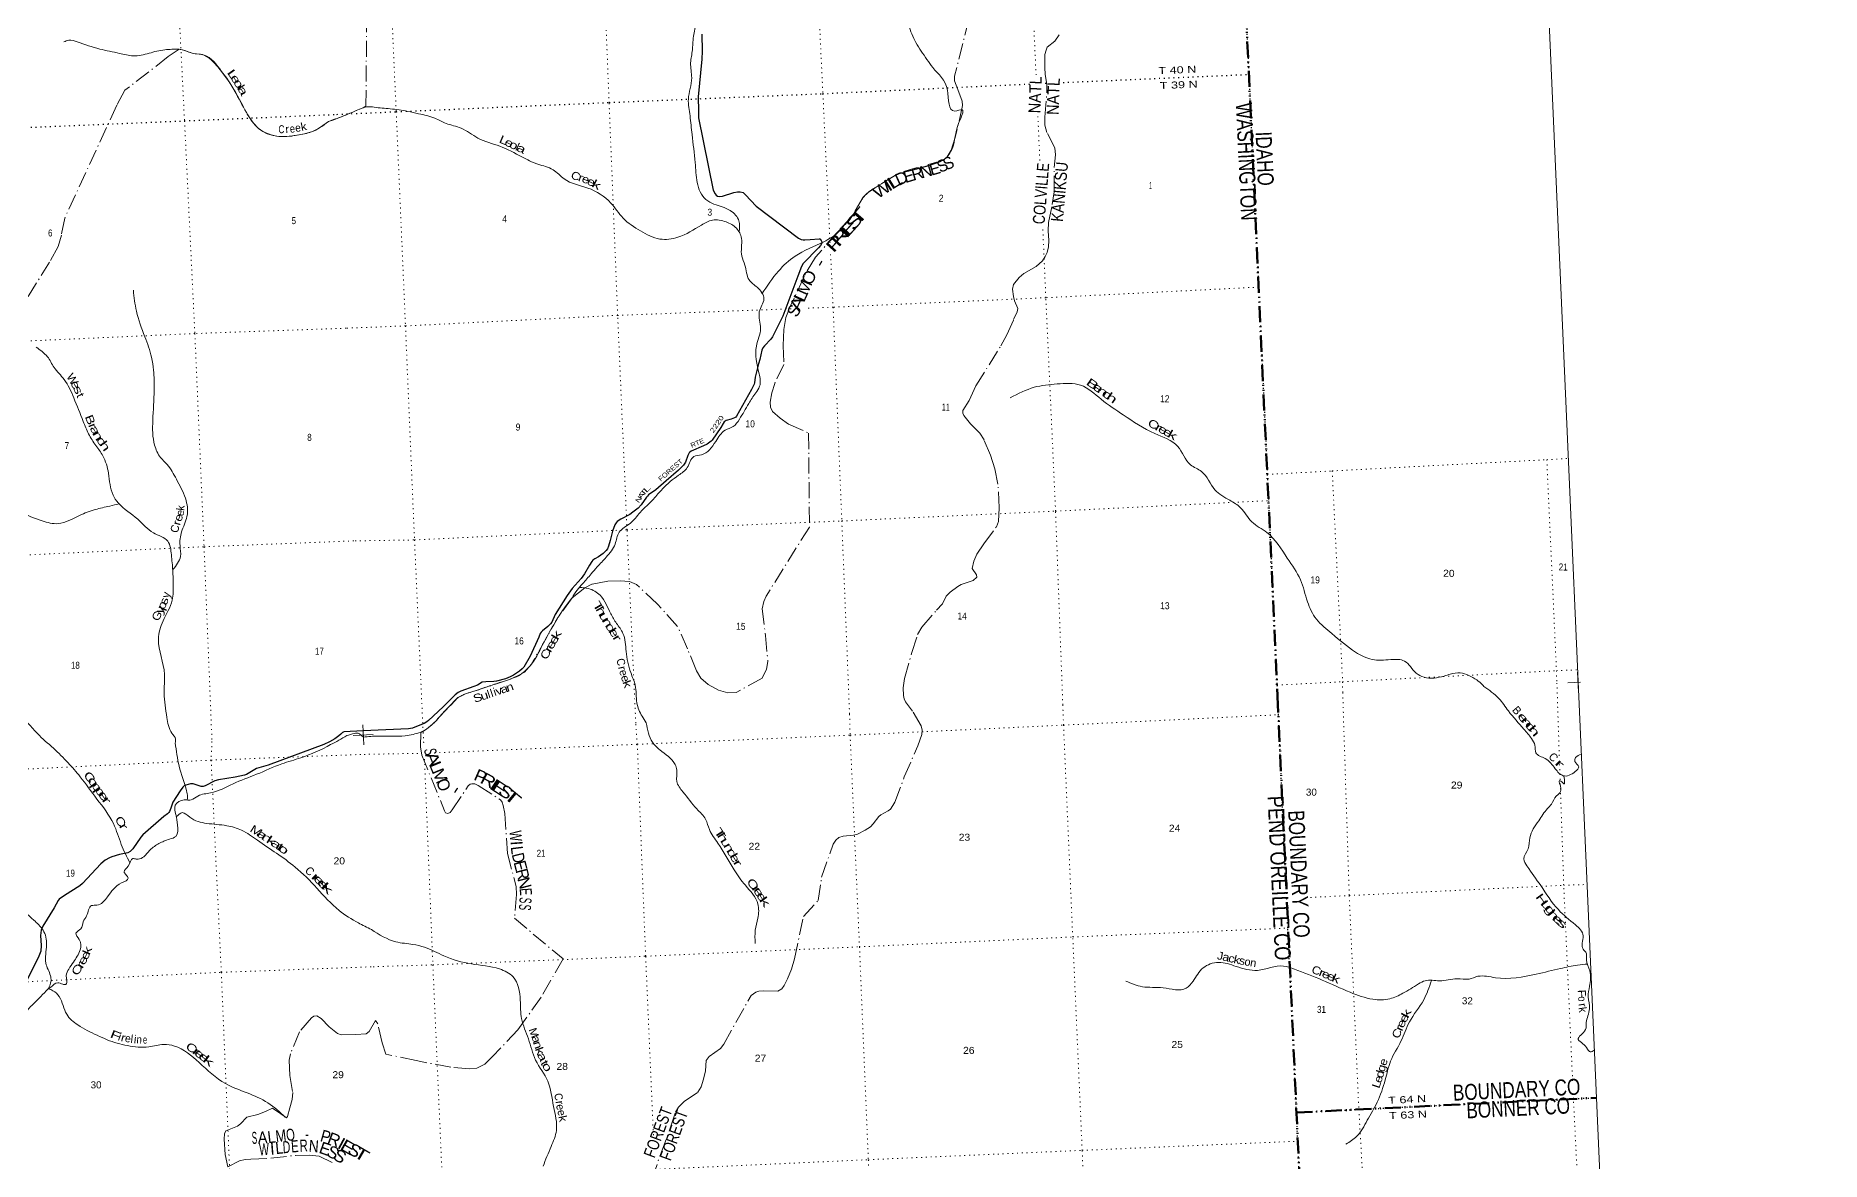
# Model space of a CAD drawing. Header units: feet. Extents: x 727543 to 978287, y 379550 to 572970.
# Drawn here: x 933420 to 978042, y 514957 to 543088 of the extents above; entities that cross this region are included whole.
import ezdxf
from ezdxf.enums import TextEntityAlignment as Align

# ---------------------------------------------------------------- set-up
doc = ezdxf.new("R2010")
doc.units = ezdxf.units.FT
doc.header["$LTSCALE"] = 80
for name, pattern in [('DASH_DOUBLE_DOT', [9.2, 5, -1.2, 0.3, -1.2, 0.3, -1.2]), ('DOT_DASHED', [7.7, 5, -1.2, 0.3, -1.2]), ('DOTTED', [1.5, 0.3, -1.2])]:
    doc.linetypes.add(name, pattern=pattern)
for name, color, linetype, lineweight in [('10', 7, 'DASH_DOUBLE_DOT', 70), ('29', 7, 'Continuous', 25), ('39', 7, 'Continuous', 13), ('4', 7, 'Continuous', 13), ('44', 7, 'DOT_DASHED', 13), ('6', 7, 'DOTTED', 25), ('7', 7, 'DOTTED', 13)]:
    doc.layers.add(name, color=color, linetype=linetype, lineweight=lineweight)
for name, color, linetype in [('12', 7, 'Continuous'), ('30', 7, 'Continuous'), ('41', 7, 'Continuous')]:
    doc.layers.add(name, color=color, linetype=linetype)

msp = doc.modelspace()

# ---------------------------------------------------------------- linework, layer by layer
at = {"layer": '10'}
for p, q in [((962342.17, 572350.71), (964451.09, 526603.76)), ((964927.53, 516176.97), (972422.39, 516545.78))]:
    msp.add_line(p, q, dxfattribs=at)
msp.add_lwpolyline([(964451.09, 526603.76), (964454.26, 526576.86), (965643.63, 500441.07), (966212.63, 480581.29)], dxfattribs=at)
at = {"layer": '29'}
for points in [[(950070.38, 543125.44), (950076.68, 542704.31), (950070.42, 542502.44), (949978.1, 541561.12), (949979.12, 541203.25), (949984.29, 541039.18), (950352.9, 539225.63), (950397.9, 539137.23), (950427.03, 539104.44), (950459.81, 539078.93), (950496.22, 539071.64), (950582.15, 539079.8), (950862.82, 539165.92), (950955.06, 539188.24), (951025.09, 539188.72), (951097.08, 539166.38), (951161.03, 539111.64), (951426.01, 538824.12), (951763.22, 538570.3)], [(951763.22, 538570.3), (952480.11, 538030.69), (952552.77, 537998.54), (952595.56, 537987.61), (952640.17, 537987.6), (952775.53, 537996.44), (952998.36, 538015.67), (953017.98, 538009.47), (953026.17, 538002.18), (953048.02, 537973.03), (953062.59, 537940.24), (953067.14, 537925.66), (953063.5, 537900.16), (953033.45, 537849.14), (952979.13, 537785.04), (952600.11, 537393.67), (952555.92, 537324.1), (952468.93, 537074.55), (952215.13, 536410.16)], [(952215.13, 536410.16), (952088.65, 536079.07), (951833.57, 535564.49), (951789.88, 535506.19), (951629.65, 535334.93), (951589.59, 535283.92), (951563.59, 535232.89), (951516.35, 534997.07), (951484.32, 534887.72)], [(951484.32, 534887.72), (951445.22, 534754.22), (951396.5, 534556.65), (951383.88, 534415)], [(951383.88, 534415), (951376.57, 534380.26), (951305.98, 534242.44), (950930.48, 533582.27), (950913.74, 533554.95), (950883.14, 533534.9), (950800.9, 533503.94), (950675.57, 533469.31), (950628.29, 533436.37), (950599.1, 533396.43), (950539.17, 533293.59), (950322.35, 532979.22), (950302.55, 532955.23), (950268.63, 532926.38), (950195.8, 532879.01), (950109.84, 532834.41), (949796.63, 532704.61), (949768.83, 532684.07), (949751.53, 532664.03), (949716.23, 532596.47), (949656.28, 532428.68), (949609.51, 532354.31), (949484.57, 532234.13), (949176.68, 531967.44), (948915.57, 531740.99), (948737.37, 531614.61), (948706.05, 531582.81), (948682.33, 531555.11), (948547.55, 531362.96), (948475.18, 531283.03), (948344.08, 531181), (948264.7, 531125.54), (948038.19, 531002.46), (947953.45, 530945.41), (947928.95, 530915.01), (947892.53, 530860.35), (947835.83, 530706.7), (947778.46, 530472.49), (947737.77, 530332), (947708.64, 530266.41), (947672.22, 530219.04), (947597.6, 530150.53), (947541.13, 530106.09), (947484.24, 530061.2), (947391.83, 530014.99), (947346.29, 529982.95), (947315.35, 529949.4), (947262.57, 529856.53), (947136.92, 529643.32), (947047.92, 529523.11), (946827.96, 529274.15), (946703.82, 529099.69), (946404.22, 528619.63), (946314.89, 528430.47), (946281.16, 528386.22), (946220.33, 528323.77), (946080.88, 528218.61), (946050.61, 528181.71), (946029.9, 528145.73), (945989.02, 528056.2), (945779.76, 527583.88), (945618.4, 527307.66), (945574.77, 527260.94), (945510.98, 527205.64), (945361.12, 527109.01), (945274.28, 527063.53), (945157.19, 527017.98), (944935.62, 526954.21), (944869.94, 526945.7), (944669.79, 526943.28), (944578.57, 526927.68), (944458.58, 526855.83), (944371.24, 526820.38), (944041.23, 526708.03), (943974.26, 526673.64), (943903.9, 526613.68), (943603.21, 526317.05), (943233.2, 525970.39), (943192.8, 525941.32), (943123.96, 525901.16), (942934.6, 525820.99), (942839.92, 525784.55), (942789.59, 525773.45), (942737.96, 525766.34), (941605.52, 525718.1)], [(941605.52, 525718.1), (941123.86, 525686.6), (941109.71, 525682.57), (941089.68, 525669.82), (941046.77, 525631.82), (940999.13, 525586.62)], [(941605.52, 525718.1), (941123.86, 525686.6), (941109.71, 525682.57), (941089.68, 525669.82), (941046.77, 525631.82), (940999.13, 525586.62)], [(940999.13, 525586.62), (940897.58, 525516.7), (940758.57, 525439.96), (940616.71, 525371.66), (939230.08, 524860.41), (938940.63, 524770.85), (938893.38, 524750.61), (938684.08, 524627.62), (938636.24, 524607.77), (938408.42, 524558.49), (937984.31, 524492.66), (937893.73, 524467.99), (937658.35, 524343.97), (937604.43, 524327.79), (937552.89, 524324.78), (937382.85, 524383.68), (937352.77, 524389.53), (937289.25, 524387.13), (937172.2, 524357.38), (937132.27, 524336.77), (937097.51, 524305.59), (937026.04, 524214.67), (936848.57, 523929.68), (936795.52, 523782.78), (936763.85, 523700.68), (936744, 523677.25), (936714.03, 523643.68), (936621.02, 523578.25), (936100.46, 523116.07), (936048.67, 523060.3), (935845.17, 522770.27), (935781.7, 522698.78), (935721.84, 522666.73), (935513.68, 522626.41), (935320.32, 522566.52), (935264, 522540.49), (935158.55, 522482.93), (935044.35, 522390.56), (934589.81, 521903.37), (934521.01, 521845), (934140.82, 521603.82), (934005.71, 521504.45), (933978.15, 521472.56), (933881.55, 521295.5), (933595.26, 520837.01), (933555.12, 520737.02), (933543.02, 520601.21), (933557.67, 520353.9), (933550.32, 520209.4), (933500.65, 520081.64), (933198, 519475.54)]]:
    msp.add_lwpolyline(points, dxfattribs=at)
at = {"layer": '39'}
for points in [[(951567.36, 536636.07), (951981.25, 537205.17), (952397.63, 537579.15), (953114.42, 537938.66), (953478.03, 538186.6), (953626.31, 538351.98), (953738.58, 538464.14), (953949.62, 538797.08), (953988.51, 538865.18), (954141.66, 539095.01), (954557.25, 539387.79), (954963.3, 539622.8), (955167.39, 539687.64), (955976.97, 539920.75), (956132.55, 540003.44), (956327.02, 540280.71), (956492.32, 540917.94), (956570.11, 541234.13), (956390.47, 541203.63), (956204.63, 541726.07), (955838.63, 542290.84), (955691.61, 542494.82), (955415.2, 542915.78), (955234.98, 543359.43), (955097.55, 543886.14), (954949.37, 544471.13), (954978.42, 544944.74), (954941.75, 545615.96), (954984.73, 546272.64), (954867.2, 547029.3), (954920.68, 547544.58), (955033.39, 548182.19), (955082.18, 548756.03), (955066.41, 549101.89), (955059.02, 549352.88), (955076.68, 549854.34), (955143.24, 550704.66), (955247.8, 551210.14), (955213.92, 551642.33), (954979.47, 552253.72), (954599.43, 552682.04), (954270.22, 552972.86), (954060.64, 553171.93), (953886.05, 553447.61), (953806.28, 553642.55)], [(947125.16, 551093.26), (947249.72, 550854.04), (947569.31, 550374.27), (947794.18, 549973.23), (947968.22, 549665.09), (948144.07, 549584.05), (948425.14, 549327.49), (948536.83, 548832.02), (948633.48, 548266.94), (948807.3, 547608.14), (948967, 547437.17), (949144.24, 547236.61), (949181.95, 546987.02), (949292.41, 546740.8), (949345.83, 546457.48), (949357.75, 546018.2), (949423.61, 545506.42), (949563.05, 545024.4), (949595.09, 544588.08), (949741.71, 543992.88), (949903.23, 543337.57), (949846.42, 542984.29), (949831.48, 542734.29), (949785.51, 542409.89), (949812.67, 542036.17), (949729.52, 541505.33), (949770.93, 541085.66), (949820.7, 540615.7), (949901.2, 539916.1), (949950.24, 539417.73), (950168.13, 538992.04), (950369.71, 538879.75), (950773.95, 538720.1), (950994.48, 538458.71), (950996.1, 538189.03)], [(937004.32, 542747.84), (936643.62, 542737.25), (936252.07, 542650.74), (935853.67, 542584.2), (935517.02, 542647.73), (935018.64, 542755.44), (934458.71, 542935.63), (934246.51, 542975.77), (934122.64, 542932.35)], [(940952.64, 541019.66), (940781.9, 540959.92), (940584.34, 540830.68), (940358.4, 540704.19), (940003.57, 540611.04), (939508.94, 540571.05), (938990.84, 540769.11), (938685.72, 541166.06), (938391.16, 541707.22), (938192.48, 542023.35), (938064.28, 542194.44), (937629.03, 542604.42), (937368.31, 542642.62), (937048.51, 542741.26), (937004.32, 542747.84)], [(940951.67, 541019.32), (941379.47, 541195.24), (941559.35, 541273.07), (941690.62, 541311.99), (941880.52, 541300.04), (942281.26, 541261.84), (942715.62, 541196.82), (942989.67, 541138.57), (943395.75, 541027.65), (943675.14, 540896.67), (944049.15, 540778.19), (944471.69, 540528.18), (945019.72, 540324.51), (945568.58, 540058.05), (945965.66, 539877.8), (946348.78, 539737.44), (946628.64, 539507.17), (947216.18, 539281.01), (947794.36, 538904.43), (948096.94, 538531.31), (948530.79, 538210.88), (949018.1, 538006.43), (949467.69, 538051.56), (950055.42, 538354.43), (950333.21, 538480.8), (950673.58, 538433.72), (950929.83, 538277.35), (951056.83, 538023.79), (951062.78, 537582.21), (951144.03, 537354.9), (951247.99, 536984.74), (951450.86, 536799.56), (951615.9, 536511.27), (951503.14, 536185.8), (951532.14, 535771.64), (951430.61, 535333.18), (951496.59, 534641.02), (951510.97, 534325.49), (951413.25, 534158.81), (951238.92, 533895.36), (951005.73, 533501.48), (950849.86, 533321.98), (950647.58, 533227.48), (950413.18, 532949.08), (950055.77, 532614.31), (949869.47, 532569.21), (949701.67, 532295.92), (949485.63, 532103.49), (949085.87, 531764.74), (948854.59, 531506.75), (948525.38, 531175.32), (948272.7, 530898.1), (947999.15, 530678.69), (947899.15, 530384.22), (947679.09, 530057.83), (947449.36, 529810.05), (947299.28, 529636.9), (947089.58, 529394.1), (946951.16, 529231.62), (946824.7, 529043.33)], [(936844.68, 529745.01), (937039.18, 530074.35), (937026.64, 530343.22), (937063.84, 530686.99), (937200.57, 531075.23), (937160.54, 531529.34), (936935.33, 532006.44), (936704.34, 532371.91), (936539.51, 532547.61), (936391.86, 532853.62), (936345.35, 533473.55), (936380.43, 534234.46), (936365.12, 534730.05), (936316.15, 535050.13), (936146.13, 535565.89), (935936.91, 536203.62), (935859.59, 536731.18)], [(933430.38, 535303.58), (933713.08, 535065.75), (933879.45, 534798.96), (934130.23, 534497.07), (934370.91, 534038.82), (934606.7, 533446.7), (934740.28, 533138.1), (934925.95, 532843.73), (935097.91, 532589.32), (935238.49, 532153.41), (935353.08, 531605.06), (935480.13, 531411.65), (935969.97, 531003.85), (936359.91, 530664.97), (936718.59, 530452.44), (936810.8, 530113.84), (936844.33, 529722.26), (936855.03, 529396.61), (936830.79, 528980.44), (936601.98, 528460.92), (936487.85, 528012.82), (936639.98, 527125.71), (936627.82, 526659.39), (936700.21, 526050.63), (936820.85, 525658.47), (936915.98, 525504.29), (936907.96, 525412.44)], [(957774.12, 534041.85), (958371.96, 534300.59), (958949.43, 534384.08), (959530.04, 534354.21), (960046.31, 534003.14), (960598.86, 533611.18), (961383.58, 533146.87), (961957.17, 532826.83), (962279.97, 532365.46), (962552.94, 532197.7), (962889.8, 531739.01), (963258.23, 531476.36), (963530.01, 531290.3), (963811.27, 530940.51), (964188.06, 530672.17), (964697.39, 530028.9), (965025.63, 529492.79), (965202.65, 528941.57), (965424.95, 528507.97), (965810.12, 528144.75), (966404.4, 527681.76), (966817.74, 527500.23), (967281.77, 527495.37), (967625.73, 527458.59), (967921.04, 527156.07), (968114.07, 527053.53), (968614.93, 527084.82), (968768.71, 527132.48), (969020.52, 527162.38), (969429.54, 526986.74), (969576.73, 526867.89), (969608.08, 526826.06)], [(927177.42, 533618.08), (927597.2, 533707.74), (927765.3, 533655.71), (927881.4, 533431.48), (928100.87, 533205.3), (928518.55, 533037.66), (929211.97, 532810.14), (929659.02, 532823.93), (930015.64, 532663.98), (930394.4, 532300.36), (930660.32, 532025.39), (931021.75, 531638.8), (931350.41, 531416.97), (931794.15, 531359.74), (932599.19, 531385.79), (933034.07, 531192.51), (933577.7, 530963.06), (933983.42, 530894.19), (934512.17, 531097.57), (934909.36, 531247.09), (935268.55, 531332.32), (935506.29, 531389.66)], [(929742.81, 530886.99), (930020.04, 530685.39), (930258.59, 530540.98), (930558.57, 530534.73), (931165.89, 530334.15), (931560.74, 529973.19), (932036.26, 529206.33), (932119.95, 528826.88), (932172.2, 528474.53), (932370.06, 527972.04), (932493.33, 527460.49), (932532.55, 526923.31), (932623.22, 526572.5), (932966.21, 526191.24), (933463.45, 525646.01), (933863.74, 525282.19)], [(947010.09, 529299.06), (947232.91, 529271.01), (947524.16, 529102.08), (947790.19, 528642.13), (947934.83, 528401.55), (948096.1, 528151.6), (948175.55, 527697.2), (948290.74, 527169.47), (948402.32, 526854.39), (948444.65, 526414.48), (948573.31, 526079.93), (948678.81, 525915.57)], [(946824.7, 529043.33), (946455.21, 528521.62), (946399.3, 528426.76), (946124.61, 527942.76), (945808.58, 527382.14), (945526.44, 527118.51), (945138.68, 526960.7), (944637.48, 526794.46), (944546.32, 526762.84), (944318.44, 526690.18), (944140.97, 526630.89), (944046.77, 526584.07), (943980.54, 526550.32), (943900.32, 526471.28), (943713.14, 526282.78), (943533.79, 526089.83), (943407.44, 525951.09), (943276.17, 525830.7), (943197.16, 525767.46), (943041.82, 525673.81)], [(969608.08, 526826.06), (969981.89, 526526.72), (970224.89, 526211.5), (970609.76, 525758.83), (970800.54, 525524.32), (970885.13, 525353.91), (970911.71, 525166.72), (971143, 525023.16), (971393.49, 524767.02), (971591.68, 524593.61), (971893.03, 524696.27), (971978.7, 524819.62), (971883.69, 524951.08), (971901.79, 525045.07), (972044.94, 525128.8)], [(941193.1, 525596.01), (941386.03, 525652.29), (941481.07, 525656.09), (941541.1, 525609.4)], [(941607.42, 525560.98), (941977.38, 525583.62), (942655.65, 525593.81), (943041.82, 525673.81)], [(948678.65, 525915.82), (948830.18, 525431.41), (949017.13, 525237.24), (949400.15, 524871.59), (949442.67, 524735.76), (949439.3, 524447.97), (949594.67, 524189.59), (949937.84, 523763.41), (950160.02, 523506), (950254.64, 523246.91), (950468.22, 522910.12), (950875.05, 522237.64), (951153.46, 521855.14), (951468.01, 521389.19), (951465.68, 521032.58), (951402.1, 520731.96), (951402.72, 520399.78)], [(933863.63, 525282.29), (934228.76, 524918.22), (934529.97, 524569.2), (934949.86, 524010.83), (935364.15, 523395.51), (935559.45, 522873.67), (935774.38, 522417.77)], [(941193.1, 525596.01), (940790.13, 525369.93), (940045.79, 525043.8), (939571.3, 524889.79), (938940.23, 524628.69), (938350.67, 524391.72), (937791.1, 524164.2), (937472.29, 524085.14), (937308.29, 523988.7), (937133.95, 523989.01), (936908.67, 523857.43), (936921.12, 523621.06), (936962.96, 523361.69), (936924.76, 523078.5), (936761.64, 523008.43), (936498.96, 522897.46), (936282.92, 522739.97), (936090.75, 522547.09), (935934.37, 522507.7), (935846.49, 522524.02), (935731.28, 522332.57), (935628.01, 522192.27), (935671.5, 522125.36), (935730.31, 522032.81), (935567.29, 521914.14), (935215.55, 521570.36), (934945.28, 521355.77), (934815.89, 521347.96), (934691.4, 521091.28), (934606.6, 520945.74), (934549.52, 520769.03), (934424.59, 520660.16), (934508.59, 520501.91), (934530.29, 520239.63), (934361.22, 519936.41), (934247.32, 519761.21), (934183.47, 519600.4), (934199.88, 519503.93)], [(936907.96, 525412.44), (937003.47, 524833.7), (937190.82, 524216.33), (937215.45, 524071.63), (937204.67, 523991.2)], [(941541.1, 525609.4), (941577.02, 525584.1), (941607.42, 525560.98)], [(929498.84, 525098.13), (929601.54, 524630.32), (929753.72, 524305.01), (929909.14, 523998.08), (930329.03, 523439.71), (930764.16, 522995.42), (931376.13, 522494.24), (931765.69, 522209.93), (932351.51, 521750.11), (932910.62, 521390.34), (933370.45, 520983.62), (933602.37, 520734.78), (933693.62, 520366.25), (933671.18, 519909.6), (933788.43, 519594.89), (933802.14, 519467.92), (933734.88, 519269.5)], [(971611.59, 524578.3), (971606.85, 524389.7), (971574.89, 524424.73), (971499.94, 524469.98), (971536.9, 524277.18), (971482.28, 524139.01), (971417.9, 524083.46), (971299.07, 523885.69), (971198.8, 523771.8), (970979.43, 523466.22), (970757.11, 523045.03), (970714.86, 522765.63), (970608.59, 522513.73), (970685.18, 522340.94), (971029.21, 521849.98), (971471.48, 521245.94), (971895.66, 520865.93), (972092.37, 520589.15), (972089.05, 520254.77), (972157, 520184.9), (972173.65, 519993.21), (972256.95, 519715.39), (972249.81, 519330.2), (972218.89, 519069.53), (972250.7, 518765.09), (972168.61, 518425.15), (972150.16, 518248.1), (971968.8, 517998.91), (972084.79, 517896.75), (972200.28, 517760.14), (972268.14, 517692.29), (972368.71, 517731.83)], [(936932.24, 523562.86), (937081.09, 523670.73), (937272.65, 523555.77), (937692.93, 523402.43), (938196.19, 523343.93), (938564.02, 523230.77), (938960.16, 522981.18), (939901.9, 522310.46), (940448.18, 521782.05), (940999.65, 521227.54), (941483.71, 520915.05), (941807.23, 520749.28)], [(941807.23, 520749.28), (942421.39, 520442.26), (942847.69, 520378.35), (943138.6, 520306.33), (943622.29, 520091.04), (944309.94, 519890.99), (945010.51, 519764.44), (945349.47, 519568.99), (945529.65, 518981.54), (945560.22, 518523.1), (945732.56, 518020.38), (945912.41, 517485.59), (946217.45, 516960.46), (946359.08, 516328.75), (946432.62, 515724.36), (946300.39, 515327.48), (946097.59, 514832.23)], [(960658.99, 519462.16), (961076.58, 519320.88), (961592.42, 519293.4), (962172.34, 519282.97), (962342.79, 519458.74), (962593.43, 519790.04), (962978.27, 519928.86), (963418.41, 519827.08), (963955.6, 519729.65), (964601.15, 519837.63), (964876.06, 519760.84), (965566.95, 519488.01), (966267.46, 519181.18), (966836.39, 519008.2), (967257.33, 519019), (967585.55, 519155.27), (967974.24, 519389.46), (968140.84, 519469.86), (968499.55, 519467.73), (968941.1, 519515.91), (969239.06, 519513.08), (969460.97, 519579.75), (969900.16, 519544.78), (970919.29, 519635.09), (971522.86, 519775.62), (971950.66, 519859.64), (972206.82, 519886.9)], [(934199.88, 519503.93), (934168.9, 519379.02), (934095.8, 519381.82), (933970.52, 519418.75), (933798.88, 519311.84), (933729.95, 519266.24)], [(968298.24, 519472.81), (968105.5, 518990.22), (967749.16, 518439.46), (967537.45, 517962.04), (967280.14, 517462.31), (967143.16, 516990.27), (966943.05, 516434.37), (966695.8, 515981.69), (966430.21, 515576.79), (966163.24, 515384.53)], [(933729.95, 519266.24), (933347.8, 518876.54), (933181.77, 518642.31), (933171.14, 518469.7), (932950.22, 518239.09), (932565.31, 517912.04), (932326.77, 517575.34), (932074.4, 517276.5), (931892.07, 517090.14), (931576.58, 516889.73), (931512.44, 516597.28), (931355.46, 516387.75), (930914.48, 516137.18), (930551.69, 516044), (930341.62, 516073.09)], [(939656.58, 516058.25), (939223.16, 516417.56), (938701.32, 516667.61), (938159.96, 516900.58), (937502.33, 517426.05), (936886.19, 517837.94), (936618.95, 517876.61), (936246.55, 517817.44), (935712.08, 517848.21), (935456.17, 517905.62), (934954.67, 518107.98), (934468.89, 518367.75), (934195.8, 518630.94), (934006.08, 519072.03), (933851.54, 519221.05), (933738.6, 519269.55)], [(929919.45, 515630.65), (930278.24, 515533.61), (930576.21, 515303.93), (930945.76, 515105.79), (931283.02, 514766.49), (931487.86, 514488.09), (931749, 513898.32), (932089.85, 513431.59), (932433.24, 513137.11), (932846.78, 512768.82), (933414.88, 512204.93), (933772.98, 512036.66), (934392.79, 511817.31), (934740.89, 511599.99), (935172.66, 511185.94), (935315.26, 510848.05), (935542.62, 510104.89), (935636.91, 509805.35), (935845.19, 509357), (936020.11, 509113.71), (936152.06, 508787.5), (936198.71, 508419), (936413.92, 507997.28), (936529.79, 507484.05), (936632.82, 507124.14), (936808.9, 506532.6), (936936.78, 506252.78), (937173.19, 505994.02), (937450.1, 505506.21), (937910.27, 504815.99), (938203.94, 504085.92), (938291.85, 503563.33)]]:
    msp.add_spline(points, degree=3, dxfattribs=at)
at = {"layer": '4'}
for p, q in [((971949.06, 527178.5), (971971.4, 526679)), ((971949.06, 527178.5), (971971.4, 526679)), ((971949.06, 527178.5), (971971.4, 526679)), ((972026.33, 526931.71), (971710.48, 526917.58)), ((972026.33, 526931.71), (971710.48, 526917.58)), ((972026.33, 526931.71), (971710.48, 526917.58)), ((941594.35, 525862.43), (941616.01, 525362.9)), ((941594.35, 525862.43), (941616.01, 525362.9)), ((941594.35, 525862.43), (941616.01, 525362.9)), ((941854.95, 525623.5), (941355.42, 525601.84)), ((941854.95, 525623.5), (941355.42, 525601.84)), ((941854.95, 525623.5), (941355.42, 525601.84))]:
    msp.add_line(p, q, dxfattribs=at)
msp.add_lwpolyline([(969937.84, 572954.67), (978041.59, 388968.11), (947496.78, 387643.8), (916945.33, 386361.5), (886396.97, 385118.33), (855846.95, 383920.08), (825295.31, 382766.75), (794742.09, 381652.54), (764187.38, 380580.36), (733631.22, 379550.22), (727552.54, 563611.91)], dxfattribs=at)
msp.add_lwpolyline([(969937.84, 572954.67), (978041.59, 388968.11), (947496.78, 387643.8), (916945.33, 386361.5), (886396.97, 385118.33), (855846.95, 383920.08), (825295.31, 382766.75), (794742.09, 381652.54), (764187.38, 380580.36), (733631.22, 379550.22), (727552.54, 563611.91)], dxfattribs=at)
at = {"layer": '44'}
for points in [[(958529.92, 550661.15), (956384.41, 542077.95), (956378.11, 541959.83), (956466.19, 541743.92), (956572.89, 541453.41), (956582.63, 541341.61), (956400.04, 540545.87), (956296.35, 540225.98), (956199.86, 540058.14), (956098.6, 539978.64), (955934.52, 539906.48), (954995.26, 539638.61), (954904.38, 539604.54), (954474.54, 539337.77), (954221.52, 539165.51), (954100.17, 539053.86), (953824.88, 538578.78), (953473.4, 538186.94), (952906.89, 537552.93), (952619.72, 537073.25), (952377.88, 536525.04), (952273.36, 536317.98), (952163.27, 536044.72), (952112.69, 535742.91), (952101.89, 535333.35), (952114.06, 534873.69), (951889.14, 534398.94), (951816.06, 534166.11), (951774.72, 533931.36), (951785.16, 533801.28), (951831.52, 533693.8), (952019.99, 533529.2), (952228.2, 533379.25), (952733.59, 533158.59), (952754.43, 530807.98), (951671.8, 529082.1), (951612.13, 528947.19), (951570.75, 528768.55), (951658.68, 528098.46), (951715.64, 527445.1), (951686.29, 527252.9), (951572.69, 527030.69), (950923.4, 526675.41), (950716.07, 526665.46), (950485.51, 526735.73), (950227.87, 526875.7), (950037.35, 527029.71), (949931.25, 527215.8), (949708.87, 527763.26), (949460.58, 528322.92), (948958.39, 528882.84), (948435.18, 529371.14), (948259.62, 529448.06), (948022.02, 529464.9), (947715.81, 529454.25), (947316.52, 529379.51), (947141.09, 529293.48), (946825.72, 529039.7), (946500.76, 528594.6), (945809.37, 527382.76), (945638.26, 527177.72), (945463.3, 527085.95), (945261.2, 527000.67), (944478.87, 526738.1), (944133.12, 526628.38), (943971.55, 526544.87), (943713.01, 526284.53), (943386.25, 525926.14), (943184.54, 525756.5), (943041.82, 525673.81)], [(940952.64, 541019.66), (941605.56, 541286.42), (941670.65, 541328.2), (941743.37, 548511.49)], [(958700.07, 542798.31), (958884.97, 542948.03), (958994.99, 543112.83)], [(937001.91, 542748.14), (936733.35, 542566.99), (935650.83, 541723.25), (935448.03, 541350.42), (934146.78, 538530.83), (934061.28, 538105.37), (933981.63, 537817.25), (933765.29, 537431.66), (932743.15, 535790.81)], [(937001.91, 542748.14), (937111, 542727.5), (937333.37, 542652.93), (937403.85, 542635.47), (937535.98, 542627.56), (937589.45, 542618.8), (937647.14, 542595.35), (937744.23, 542534.94), (937812.65, 542479.51), (937873.11, 542421.37), (937969.76, 542312.48), (938114.9, 542130.18), (938250.49, 541934.19), (938409.12, 541676.84), (938708.05, 541127.3), (938863.07, 540899.85), (938983.19, 540775.83), (939094.14, 540692.96), (939205.12, 540636.14), (939352.12, 540590.69), (939498.78, 540571.55), (939695.64, 540572.13), (939901.48, 540593.32), (940135.8, 540636.43), (940335.17, 540693.94), (940488.63, 540773.22), (940678.57, 540899.4), (940739.86, 540940.73), (940843.66, 540981.53), (940952.64, 541019.66)], [(955329.35, 526203.99), (955159.03, 526440.44), (955124.45, 526516.38), (955105.68, 526595.57), (955101.5, 526789.45), (955131.76, 527022.9), (955311.97, 527675.83), (955458.79, 528125.59), (955560.96, 528309.87), (955929.82, 528729.03), (956082.6, 528891.36), (956174.79, 529078.87), (956275.41, 529184.05), (956462.22, 529325.97), (956546.55, 529370.67), (956846.73, 529472.87), (956935.97, 529559.51), (956928.86, 529612.99), (956821.99, 529770.75), (956864.48, 529954.88), (956940.64, 530130.21), (957117.58, 530386.11), (957426.03, 530814.79), (957476.53, 530950.23), (957500.06, 531289.62), (957465.12, 531876.5), (957392.35, 532264.3), (957280.17, 532606.67), (957120.01, 532985.64), (957017.4, 533154.69), (956778.55, 533384.14), (956613.92, 533595.64), (956588.09, 533658.21), (956589.66, 533724.34), (956748.84, 533972.57), (956916.21, 534341.65), (957541.2, 535341.24), (957688.34, 535613.84), (957858.17, 535992.46), (957947.74, 536188.86), (957960.59, 536272.57), (957880.41, 536465.15), (957855.88, 536574.18), (957833.59, 536756.63), (957855.27, 536867.3), (957999.6, 537049.2), (958113.08, 537144.25), (958420.57, 537321.46), (958582.52, 537463.34), (958649.99, 537569.11), (958693.05, 537668.54), (958728.4, 537809.15), (958739.76, 537966.8), (958720.53, 538210.53), (958731.43, 538418.15), (958823.82, 538868.47), (958870.77, 539186.3), (958868.59, 539798.03), (958904.41, 540110.72), (958891.68, 540289.54), (958691.52, 540672.8), (958637.21, 540851.69), (958636.11, 541053.52), (958691.66, 541660.03), (958690.4, 541878.41), (958650.03, 542117.8), (958636.33, 542292.99), (958639.59, 542619.57), (958667.31, 542729.84), (958700.07, 542798.31)], [(948818.42, 514498.08), (949031.38, 515130.38), (949275.97, 515782.84), (949407.53, 516184.77), (949481.71, 516312.34), (949624.96, 516452.19), (949967.1, 516688.54), (950046.03, 516822.09), (950107.51, 517012.34), (950155.12, 517220.53), (950176, 517475.65), (950251.44, 517573.28), (950534.87, 517779.32), (950614.56, 517886.77), (951296.25, 519100.72), (951419.27, 519186.56), (951492.22, 519206.54), (951611.24, 519216.59), (951966.31, 519207.42), (952062.46, 519263.89), (952126.58, 519353.49), (952208.56, 519518.6), (952307.61, 519759.45), (952384.44, 520016.34), (952603.63, 521077.08), (952972.46, 521471.72), (953060.89, 522061.67), (953346.04, 522879.68), (953411.63, 522982.18), (953487.52, 523046.58), (953596.29, 523084.18), (953857, 523110.61), (953956.73, 523136.04), (954147.86, 523233.35), (954277.24, 523319.95), (954351.48, 523394.13), (954490.14, 523573.7), (954538.16, 523611.95), (954721.78, 523712.84), (954778.8, 523761.26), (954841.95, 523850.62), (954885.68, 523930.62), (955125.65, 524565.5), (955466.02, 525340.37), (955562.19, 525621.21), (955573.89, 525728.79), (955550.38, 525836.48), (955333.92, 526196.93)], [(943041.82, 525673.81), (943039.57, 525313.22), (943067.61, 525111.23), (943635.69, 523717.33), (943663.41, 523669.2), (943720.45, 523647.82), (943775.56, 523677.61), (943830.28, 523738.24), (944227.7, 524340.07), (944277.44, 524381.8), (944320.73, 524389.64), (944389.59, 524387.41), (944480.93, 524352.97), (945032.12, 523987.7), (945076.52, 523935.72), (945104.56, 523851.56), (945141.6, 523649.25), (945211.87, 522649.02), (945425.35, 521828.97), (945438.21, 521621.18), (945382.42, 521032.16), (946598.63, 520015.67), (946049.41, 519062.21), (945469.87, 518238.56), (944836.91, 517574.12), (944641.93, 517384.85), (944441.57, 517284.44), (944269.03, 517267.03), (943796.71, 517306.16), (942923.76, 517472.92), (942173.65, 517637.94), (942082.07, 517917.91), (941970.41, 518389.89), (941914.4, 518478.72)], [(941914.4, 518478.72), (941750.19, 518202.24), (941677.93, 518146.27), (941418.79, 518126.24), (941050.36, 518117.27), (940958.85, 518154.45), (940753.75, 518317.04), (940551.5, 518525.19), (940443.95, 518590.7), (940368.75, 518581.09), (940309.03, 518540.16), (940013.24, 518194.21), (939787.17, 517645.91), (939752.89, 517485.38), (939773.18, 517099.65), (939841.41, 516675.86), (939831.52, 516499.11), (939772.85, 516294.09), (939711.35, 516079.79), (939690.74, 516042.59), (939549.31, 516146.81), (939335.78, 516287.99), (939164.17, 516199.5), (938967.58, 516130), (938696.56, 516057.06), (938538.14, 515894.67), (938466.26, 515830.93), (938168.52, 515722.52), (938137.97, 515645.85), (938127.22, 515507.14), (938155.37, 515125.81), (938222.72, 514818.78), (938508.71, 514966.93), (938654.73, 515000.79), (938797, 515012.47), (939291.9, 515033.33), (939909.65, 515104.17), (940264.71, 515113.42), (940505.14, 515081.34), (940830.06, 514927.19)]]:
    msp.add_lwpolyline(points, dxfattribs=at)
at = {"layer": '6'}
for p, q in [((958647.15, 541899.36), (958763.61, 541904.43)), ((959093.81, 541918.82), (963735.75, 542121.07))]:
    msp.add_line(p, q, dxfattribs=at)
for points in [[(962342.17, 572350.71), (962506.62, 568771.09), (962752.14, 563446.38), (962998.87, 558099.77), (963243.9, 552790.31), (963489.94, 547453.13), (963735.75, 542121.07), (963980.81, 536805.11), (964196.74, 532121.12), (964226.86, 531467.7), (964439.38, 526857.84), (964451.09, 526603.76)], [(940948.25, 541122.56), (942428.35, 541189.6), (947750.6, 541419.79), (953083.42, 541640.34), (958267.79, 541882.33)], [(910607.1, 539986.17), (914410.19, 539992.74), (919758.03, 540222.36), (925079.83, 540444.86), (930419.43, 540678.2), (937134.3, 540960.35), (940948.25, 541122.56)], [(966212.63, 480581.29), (966129.97, 483444.88), (966100.95, 484339.06), (965975.98, 488822.84), (965952.86, 489688.11), (965825.05, 494134.99), (965801.93, 495011.22), (965666.17, 499542.1), (965642.49, 500470.98), (965445.33, 504815.75), (965406.39, 505634.71), (965201.9, 510137.49), (965162.96, 510975.31), (964959.69, 515455.58), (964927.53, 516176.97), (964710.18, 520783.43), (964680.97, 521518.98), (964476.5, 526114.31), (964451.09, 526603.76)], [(964927.53, 516176.97), (966484.77, 516253.83), (971848.97, 516520.04), (972422.39, 516545.78)]]:
    msp.add_lwpolyline(points, dxfattribs=at)
at = {"layer": '7'}
for p, q in [((958512.84, 539972.97), (958464.88, 541070.8)), ((971495.01, 525091.43), (971433.71, 526905.36)), ((943102.28, 525676.39), (943120.05, 525330.3)), ((941625.89, 525127.43), (943063.2, 525154.02)), ((964680.81, 521522.53), (964738.8, 521525.36))]:
    msp.add_line(p, q, dxfattribs=at)
for points in [[(951665.93, 572157.48), (951850.02, 568301.6), (952094.77, 562976.15), (952353.58, 557653.38), (952604.57, 552324.16), (952836.56, 546967.72), (953091.6, 541638.69), (953269.76, 537915.84)], [(941065.28, 571701.93), (941192.19, 567822.36), (941452.37, 562513.84), (941687.67, 557173.76), (941926.81, 551837.92), (942190.12, 546505.22), (942428.35, 541189.6), (942660.24, 535835.18), (942885.8, 530486.54), (943102.28, 525676.39)], [(958419.22, 542106.64), (958186.74, 547207.31), (957927.75, 552534.13), (957684.19, 557877.88), (957420.51, 563218.67), (957169.61, 568545.86), (957032.37, 571653.71)], [(948416.07, 525904.13), (948196.93, 530738.52), (947962.74, 536098.91), (947749.13, 541407.56), (947538.83, 546732.58), (947273.87, 552057.1), (947032.89, 557388.8), (946773.44, 562725.73), (946527.22, 568038.95), (946400.85, 571163.6)], [(935776.12, 570677.95), (935897.11, 567594.96), (936139.78, 562265.82), (936390.61, 556934.98), (936643.54, 551602.2), (936873.99, 546274.6), (937138.35, 540960.51), (937396.71, 535644.15), (937627.16, 530316.55), (937825, 525451.5)], [(959087.02, 526365.31), (958905.93, 531205.94), (958662.83, 536539.58), (958586.13, 538295.34)], [(953283.72, 537624.18), (953346.92, 536303.6), (953564.11, 530960.66), (953758.4, 526134.37)], [(963980.81, 536805.11), (958662.83, 536539.58), (953346.92, 536303.6), (952639.68, 536276.71)], [(952299.56, 536263.78), (947962.74, 536098.91), (942660.24, 535835.18), (941176.28, 535777.98)], [(941176.28, 535777.98), (937396.71, 535644.15), (930650.12, 535344.53), (925316.19, 535121.55), (919992.37, 534898.97), (914637.31, 534646.78), (910827.63, 534645.02)], [(964196.74, 532121.12), (965819.22, 532211.1), (971181.7, 532491.8), (971718.68, 532522.5)], [(971181.7, 532491.8), (971424.05, 527218.93), (971433.71, 526905.36)], [(965819.22, 532211.1), (966079.67, 526941.1), (966081.6, 526670.41)], [(941403.05, 530463.23), (942885.8, 530486.54), (948196.93, 530738.52), (953564.11, 530960.66), (958905.93, 531205.94), (964226.86, 531467.7)], [(911051.41, 529225.16), (914873.27, 529333.58), (920196.69, 529566.27), (925543.31, 529775.59), (930877, 530004.64), (937627.16, 530316.55), (941403.05, 530463.23)], [(964439.38, 526857.84), (966079.67, 526941.1), (971424.05, 527218.93), (971951.37, 527239.57)], [(966081.6, 526670.41), (966244.76, 521598.75), (966484.77, 516255.05), (966782.56, 511036.98), (967064.93, 505704.04), (967226.63, 500487.22), (967574.21, 495100.48), (967641.34, 489778.13), (968030.78, 484452.02), (968262.07, 480670.93)], [(943386.98, 525166.03), (948453.69, 525378.05), (953772, 525606.65), (959105.49, 525858.22), (964476.5, 526116.75)], [(953758.4, 526134.37), (953772, 525606.65), (954005.69, 520320.14), (954226.86, 514996.6), (954470.54, 509668)], [(959797.79, 509923.33), (959571.28, 515230.42), (959335.5, 520563.43), (959105.49, 525858.22), (959087.02, 526365.31)], [(948855.65, 515612.92), (948661.46, 520082.27), (948453.69, 525378.05), (948416.07, 525904.13)], [(937825, 525451.5), (937803.66, 524982.88), (938057.68, 519680.47), (938282.97, 514340.33), (938506.14, 509002.11)], [(911268.08, 523860.62), (915081.29, 523997.27), (920405.4, 524202.93), (925721.92, 524442.67), (931069.95, 524657.5), (937803.66, 524982.88), (941625.89, 525127.43)], [(943135.12, 525006.16), (943344.63, 519865.89), (943578.2, 514536.83), (943805.34, 509215.59)], [(971827.46, 516964.02), (971604.36, 521855.54), (971502.02, 524884.03)], [(965157.5, 521545.76), (966244.76, 521598.75), (971604.36, 521855.54), (972187.72, 521873.56)], [(941852.36, 519819.41), (943344.63, 519865.89), (948661.46, 520082.27), (954001.83, 520315.91), (959335.5, 520563.43), (964710.12, 520784.83)], [(911487.83, 518538.5), (915302.17, 518665.03), (920626.28, 518870.69), (925950.36, 519122.92), (931295.74, 519351.8), (938057.68, 519680.47), (941852.36, 519819.41)], [(973589.13, 480904.83), (973278.54, 484717.96), (973011.28, 489984.74), (972710.45, 495322.93), (972514.9, 500617.24), (972333.9, 505948.66), (972111.07, 511264.02), (971847.76, 516518.82), (971845.27, 516573.37)], [(942080.56, 514471.13), (943578.2, 514536.83), (948892.92, 514755.14), (954226.86, 514996.6), (959571.28, 515230.42), (964959.54, 515458.93)]]:
    msp.add_lwpolyline(points, dxfattribs=at)

# ---------------------------------------------------------------- texts
at = {"layer": '10', "width": 0.8}
for s, p in [('WASHINGTON', (963411.53, 541404.47)), ('IDAHO', (963902.14, 540683.23))]:
    msp.add_text(s, height=400, rotation=272.639, dxfattribs=at).set_placement(p)
at = {"layer": '12'}
for s, rotation, width, p in [('PEND OREILLE CO', 272.606, 0.85, (964203.75, 524083.35)), ('BOUNDARY CO', 272.606, 0.8, (964718.54, 523719.5)), ('BOUNDARY CO', 2.817, 0.8, (968845.63, 516469.33)), ('BONNER CO', 2.817, 0.8, (969182.62, 516027.48))]:
    msp.add_text(s, height=400, rotation=rotation, dxfattribs=dict(at, width=width)).set_placement(p)
at = {"layer": '30'}
for s, rotation, width, p in [('2220', 55.406, 1.35, (950490.97, 533346.99)), ('RTE', 22.51, 1.1, (949975.79, 532854.62)), ('FOREST', 40.934, 1.15, (949323.74, 532186.84)), ('N', 54.953, 1.35, (948533.85, 531465.34)), ('A', 54.953, 1.55, (948600.62, 531560.53)), ('T', 51.426, 1.8, (948658.91, 531637.27)), ('L', 43.344, 2, (948739.17, 531715.17))]:
    msp.add_text(s, height=120, rotation=rotation, dxfattribs=dict(at, width=width)).set_placement(p, align=Align.CENTER)
at = {"layer": '41'}
for s, rotation, width, p in [('L', 305.606, 1.75, (938263.32, 542061.83)), ('e', 302.775, 1.55, (938335.39, 541949.17)), ('o', 301.521, 1.5, (938404.34, 541838.74)), ('l', 301.521, 1.3, (938459.51, 541748.8)), ('a', 299.681, 1.55, (938509.93, 541666.45)), ('C', 359.622, 0.75, (939559.19, 540650.72)), ('e', 6.832, 0.85, (939844.73, 540666.54)), ('e', 9.588, 0.95, (939988.56, 540690.02)), ('k', 10.885, 1.1, (940134.3, 540720.26)), ('L', 336.899, 1.35, (945073.58, 540388.51)), ('e', 334.07, 1.35, (945205.25, 540323.26)), ('o', 334.07, 1.35, (945323.5, 540265.77)), ('l', 334.138, 1.1, (945418.23, 540219.83)), ('a', 334.138, 1.45, (945512.96, 540177.67)), ('C', 339.116, 1.15, (946877.93, 539490.61)), ('r', 341.892, 1.3, (947013.15, 539447.7)), ('e', 339.777, 1.2, (947131.32, 539407.66)), ('e', 335.515, 1.3, (947262.8, 539347.24)), ('k', 331.638, 1.6, (947388.38, 539276.87)), ('W', 301.6, 1.15, (934252.62, 534450.8)), ('e', 298.367, 1.45, (934326.3, 534318.48)), ('s', 294.449, 1.55, (934389.14, 534196.36)), ('t', 294.449, 1.2, (934448.26, 534062.94)), ('B', 325.341, 1.7, (959773.16, 534300.15)), ('e', 325.341, 1.65, (959907.24, 534207.46)), ('n', 324.225, 1.8, (960024.89, 534122.67)), ('c', 324.225, 1.9, (960140.52, 534039.35)), ('h', 324.171, 1.75, (960256.22, 533955.74)), ('B', 291.693, 1.4, (934690.02, 533453.67)), ('r', 292.084, 1.4, (934752.14, 533301.02)), ('a', 296.727, 1.5, (934814.88, 533185.09)), ('C', 330.103, 1.35, (961299.54, 533291.02)), ('r', 330.103, 1.65, (961430.6, 533215.67)), ('e', 330.914, 1.45, (961539.96, 533154.84)), ('e', 330.914, 1.45, (961660.43, 533088.1)), ('k', 330.766, 1.65, (961779.19, 533021.78)), ('n', 300.714, 1.6, (934888.35, 533042.51)), ('c', 303.567, 1.8, (934982, 532901.57)), ('h', 304.768, 1.7, (935068.32, 532778.07)), ('e', 69.545, 1.2, (937080.31, 531008.06)), ('r', 75.375, 1.2, (937039.58, 530887.41)), ('y', 61.772, 1.55, (936613.04, 528698.66)), ('p', 64.893, 1.45, (936664.28, 528808.92)), ('s', 75.921, 1.25, (936722.23, 528936.98)), ('y', 75.762, 1.1, (936772.36, 529089.27)), ('T', 300.34, 1.7, (947394.3, 528769.65)), ('h', 299.748, 1.55, (947461.67, 528655.72)), ('G', 63.782, 1.15, (936536.23, 528545.82)), ('u', 299.748, 1.6, (947541.8, 528512.44)), ('n', 300.98, 1.6, (947623.96, 528375.04)), ('d', 301.049, 1.7, (947703.83, 528242.39)), ('e', 60.294, 1.45, (946381.68, 527822.1)), ('e', 60.294, 1.45, (946452.11, 527944.3)), ('k', 60.294, 1.65, (946519.22, 528061.93)), ('e', 298.919, 1.45, (947788.54, 528116.59)), ('r', 301.505, 1.7, (947866.45, 527985.26)), ('C', 60.294, 1.3, (946245.3, 527581.82)), ('r', 60.294, 1.65, (946320.21, 527713.12)), ('C', 281.905, 0.95, (947949.13, 527413.84)), ('r', 282.721, 1.15, (947983.05, 527260.92)), ('e', 287.524, 1.15, (948062.35, 526993.76)), ('k', 289.217, 1.35, (948109.98, 526852.45)), ('S', 17.606, 1.25, (944493.92, 526449.11)), ('u', 18.553, 1.3, (944660.92, 526503.84)), ('v', 18.553, 1.25, (945026.69, 526626.61)), ('a', 18.553, 1.25, (945155.83, 526669.96)), ('n', 18.553, 1.25, (945296.9, 526717.3)), ('e', 310.37, 1.85, (970517.11, 525975.86)), ('n', 310.374, 1.95, (970607.89, 525869.07)), ('c', 310.374, 2.05, (970700.22, 525760.5)), ('h', 309.631, 1.9, (970789.72, 525651.27)), ('r', 314.378, 2.25, (971432.33, 524827.41)), ('C', 307.512, 1.5, (934687.43, 524495.46)), ('o', 307.512, 1.75, (934778.05, 524377.41)), ('p', 306.374, 1.8, (934861.48, 524265.72)), ('p', 306.374, 1.8, (934947.4, 524149.07)), ('e', 306.374, 1.7, (935033.54, 524033.88)), ('r', 305.832, 1.85, (935111.29, 523920.93)), ('C', 300.593, 1.35, (935454.1, 523400.56)), ('r', 300.117, 1.65, (935532.18, 523275.95)), ('M', 327.777, 1.35, (938879.31, 523130.87)), ('a', 326.055, 1.7, (939015.58, 523040.31)), ('n', 326.433, 1.7, (939138.39, 522958.92)), ('k', 326.433, 1.8, (939257.8, 522879.67)), ('a', 326.433, 1.7, (939371.7, 522805.75)), ('T', 302.428, 1.75, (950432.29, 523097.82)), ('h', 302.335, 1.65, (950502.75, 522993.62)), ('u', 300.804, 1.65, (950582.06, 522867.96)), ('t', 326.433, 1.55, (939480.86, 522731.66)), ('o', 324.564, 1.65, (939559.08, 522675.71)), ('n', 300.804, 1.6, (950657.05, 522745.44)), ('d', 300.804, 1.7, (950738.52, 522610.44)), ('e', 300.951, 1.5, (950809.13, 522484.73)), ('r', 315.761, 2.25, (940354.25, 521988.43)), ('e', 315.252, 2.05, (940438.54, 521909.14)), ('r', 302.133, 1.75, (950880.75, 522360.27)), ('e', 315.252, 2.05, (940534.92, 521808.71)), ('k', 314.479, 2.25, (940629.51, 521711.57)), ('C', 306.649, 1.5, (951257.48, 521827.05)), ('r', 305.982, 1.85, (951346.46, 521714.9)), ('e', 305.982, 1.7, (951408.05, 521623.62)), ('e', 303.858, 1.6, (951478.42, 521515)), ('H', 305.803, 1.65, (970981.85, 521437.18)), ('k', 305.356, 1.85, (951560.31, 521388.09)), ('u', 306.62, 1.85, (971095.45, 521302.88)), ('g', 306.62, 1.85, (971189.01, 521182.71)), ('h', 310.203, 1.9, (971277.3, 521049.17)), ('e', 316.71, 1.95, (971395.43, 520927.15)), ('s', 321.507, 2.05, (971493.41, 520835.51)), ('k', 67.228, 1.45, (934800.92, 520187.82)), ('C', 57.168, 1.4, (934533.19, 519687.9)), ('r', 60.035, 1.65, (934619.59, 519816.46)), ('e', 61.035, 1.45, (934682.92, 519932.67)), ('e', 63.692, 1.35, (934748.29, 520062.8)), ('J', 349.194, 1.1, (963004.6, 519994.83)), ('a', 346.108, 1.15, (963144, 519964.4)), ('c', 346.108, 1.2, (963283.1, 519929.99)), ('k', 346.978, 1.15, (963416.37, 519899.39)), ('s', 348.997, 1.15, (963550.09, 519872.79)), ('n', 350.446, 1.05, (963832.02, 519820.64)), ('C', 338.043, 1.15, (965386.3, 519636.38)), ('r', 338.043, 1.4, (965521.64, 519582.3)), ('e', 338.043, 1.25, (965626.3, 519539.56)), ('e', 336.428, 1.3, (965752.02, 519483.63)), ('k', 336.428, 1.45, (965876.15, 519429.47)), ('F', 273.357, 1.15, (971960.62, 519146.86)), ('o', 275.507, 0.85, (971968.65, 519006.99)), ('k', 62.884, 1.6, (967761.08, 518610.09)), ('e', 63.942, 1.35, (967699.74, 518489.15)), ('r', 279.581, 1.05, (971982.54, 518845.58)), ('F', 338.116, 1.6, (935381.84, 518015.37)), ('r', 344.949, 1.2, (935584.78, 517953.5)), ('e', 349.766, 0.95, (935708.57, 517932.81)), ('n', 357.531, 0.9, (936001.89, 517902.03)), ('M', 288.969, 1.1, (945775.16, 518136.2)), ('a', 288.57, 1.25, (945834.79, 517977.84)), ('C', 66.228, 1.2, (967526.51, 518110.85)), ('r', 66.228, 1.45, (967587.44, 518249.2)), ('e', 65.942, 1.3, (967635.19, 518357.64)), ('e', 0.13, 0.7, (936153.7, 517897.18)), ('C', 326.631, 1.4, (937260.27, 517709.3)), ('r', 323.319, 1.9, (937379.03, 517625.4)), ('e', 323.319, 1.7, (937459.62, 517557.61)), ('e', 323.319, 1.7, (937565.72, 517478.58)), ('k', 321.514, 2, (937677.29, 517389.16)), ('n', 288.605, 1.25, (945877.34, 517834.33)), ('k', 290.605, 1.4, (945925.86, 517681.2)), ('a', 296.754, 1.5, (945992.81, 517525.35)), ('t', 299.699, 1.4, (946051.51, 517370.62)), ('o', 300.699, 1.5, (946116.36, 517264.13)), ('d', 74.38, 1.3, (967104.33, 517111.35)), ('g', 75.162, 1.2, (967144.66, 517259.45)), ('e', 70.954, 1.15, (967187.42, 517408.24)), ('L', 71.583, 1.2, (967022.41, 516849.23)), ('e', 71.583, 1.15, (967065.7, 516979.21)), ('C', 282.441, 0.95, (946390.22, 516546.9)), ('r', 280.39, 1.1, (946419.07, 516406.58)), ('k', 281.473, 1.15, (946497.65, 516004.82))]:
    msp.add_text(s, height=200, rotation=rotation, dxfattribs=dict(at, width=width)).set_placement(p, align=Align.CENTER)
for s, rotation, p in [('r', 3.688, (939710.33, 540654.31)), ('k', 83.183, (937137.36, 531276.58)), ('e', 76.92, (937124.28, 531141.5)), ('C', 77.048, (936994.86, 530743.98)), ('e', 282.721, (948017.39, 527144.93)), ('l', 18.553, (944770.65, 526540.67)), ('l', 18.553, (944845.29, 526565.73)), ('i', 18.553, (944924.42, 526592.29)), ('B', 310.37, (970360.34, 526160.25)), ('C', 314.344, (971276.39, 524986.82)), ('C', 315.761, (940199.65, 522138.86)), ('o', 348.997, (963687.66, 519846.04)), ('k', 277.963, (971983.54, 518731.92)), ('i', 340.592, (935489.31, 517976.78)), ('l', 353.625, (935812.58, 517917.47)), ('i', 353.625, (935895.54, 517908.21)), ('e', 281.473, (946437.1, 516291.55)), ('e', 281.473, (946468.29, 516149.73))]:
    msp.add_text(s, height=200, rotation=rotation, dxfattribs=at).set_placement(p, align=Align.CENTER)
at = {"layer": '44'}
for s, rotation, width, p in [('NATL', 87.934, 0.9, (958527.84, 541145.1)), ('NATL', 87.934, 0.9, (958981.8, 541104.33)), ('COLVILLE', 85.585, 0.8, (958630.98, 538368.27)), ('KANIKSU', 84.934, 0.85, (959088.39, 538428.63)), ('-', 59.092, 1.3, (953090.01, 537266.84)), ('FOREST', 69.568, 0.8, (948882.78, 515020.11)), ('FOREST', 70.068, 0.8, (949285.27, 514949.73))]:
    msp.add_text(s, height=300, rotation=rotation, dxfattribs=dict(at, width=width)).set_placement(p)
for s, rotation, p in [('E', 15.918, (955929.84, 539624.97)), ('E', 16.918, (955281.94, 539441.76)), ('R', 15.918, (955491.94, 539503.64)), ('S', 63.216, (952503.41, 536149.33)), ('O', 292.173, (943474.93, 524310.51)), ('I', 274.019, (945287.72, 522898.71)), ('N', 284.592, (945491.13, 521874.01)), ('I', 4.542, (939343.9, 515124.22)), ('E', 340.619, (940603.48, 515130.67)), ('S', 334.619, (940787.06, 515045.13))]:
    msp.add_text(s, height=300, rotation=rotation, dxfattribs=at).set_placement(p, align=Align.CENTER)
for s, rotation, width, p in [('S', 23.739, 0.95, (956138.29, 539706.61)), ('S', 23.739, 0.95, (956289.03, 539768.82)), ('W', 34.248, 1.15, (954644.26, 539121)), ('I', 31.825, 1.35, (954802.4, 539219.92)), ('L', 31.825, 1.6, (954959.35, 539322.46)), ('D', 24.551, 1.05, (955118.75, 539392.67)), ('N', 15.918, 1.05, (955708.84, 539559.76)), ('S', 48.108, 1.45, (953982.19, 538343.15)), ('T', 49.608, 1.85, (954099.93, 538476.87)), ('R', 48.218, 1.6, (953636.11, 537954.78)), ('I', 48.218, 1.75, (953743.92, 538076.17)), ('E', 48.108, 1.65, (953863.22, 538204.34)), ('P', 48.218, 1.6, (953496.14, 537801.24)), ('M', 66.196, 1.1, (952766.07, 536740.07)), ('O', 60.592, 1.1, (952872.98, 536974.87)), ('A', 65.196, 1.35, (952580.13, 536332.87)), ('L', 65.696, 1.35, (952674.95, 536534.04)), ('S', 277.903, 0.6, (943134.5, 525174.86)), ('A', 292.173, 1.3, (943209.01, 524963)), ('L', 292.173, 1.3, (943294.99, 524752.06)), ('M', 292.173, 1.1, (943384.06, 524533.47)), ('P', 336.265, 1.1, (944478.62, 524441.84)), ('R', 331.468, 1.25, (944658.66, 524342.92)), ('I', 326.468, 1.4, (944800.67, 524245.82)), ('E', 326.468, 1.4, (944939.03, 524155.03)), ('S', 326.468, 1.2, (945087.54, 524065.02)), ('T', 320.503, 1.8, (945231.08, 523942.89)), ('-', 56.561, 1.4, (944022.5, 524165.42)), ('W', 274.019, 0.7, (945268.55, 523080.53)), ('L', 277.019, 0.9, (945302.58, 522714.37)), ('D', 283.592, 0.85, (945341.83, 522504.98)), ('E', 284.592, 0.95, (945391.28, 522305.8)), ('R', 284.592, 0.95, (945445.09, 522093.49)), ('E', 273.541, 0.7, (945519.11, 521683.75)), ('S', 264.589, 0.55, (945498.67, 521319)), ('S', 264.589, 0.55, (945510.45, 521489.69)), ('S', 2.414, 0.5, (938892.76, 515393.64)), ('A', 2.414, 0.9, (939096.73, 515402.24)), ('W', 2.414, 0.65, (939132.09, 515108.93)), ('L', 6.542, 0.9, (939329.3, 515418.15)), ('M', 6.542, 0.8, (939563.8, 515445.05)), ('L', 5.542, 0.9, (939523.01, 515145.39)), ('D', 3.542, 0.65, (939696.02, 515162.67)), ('O', 6.542, 0.7, (939802.99, 515472.48)), ('E', 3.542, 0.7, (939904.22, 515183.58)), ('R', 2.492, 0.7, (940123.4, 515199.3)), ('-', 1.492, 0.7, (940202.92, 515490.86)), ('N', 355.9, 0.85, (940358.71, 515187.44)), ('P', 344.619, 0.9, (940626.8, 515432.45)), ('R', 339.619, 1.05, (940826.01, 515361.21)), ('I', 331.712, 1.2, (940992.22, 515270.55)), ('E', 329.712, 1.3, (941151.05, 515182.08)), ('S', 329.712, 1.1, (941315.11, 515099.06)), ('S', 329.712, 1.1, (940945.63, 514955.92)), ('T', 329.712, 1.5, (941484.98, 515003.83))]:
    msp.add_text(s, height=300, rotation=rotation, dxfattribs=dict(at, width=width)).set_placement(p, align=Align.CENTER)
at = {"layer": '6', "width": 1.35}
for s, rotation, p in [('T 40 N', 2.495, (961953.45, 542145.42)), ('T 39 N', 2.495, (961987.64, 541773.02)), ('T 64 N', 2.817, (967696.25, 516414.29)), ('T 63 N', 2.817, (967717.29, 516030.05))]:
    msp.add_text(s, height=175, rotation=rotation, dxfattribs=at).set_placement(p, align=Align.CENTER)
at = {"layer": '7'}
for s, width, p in [('2', 0.9, (956044.82, 538938.07)), ('1', 0.45, (961275.96, 539254.35)), ('4', 0.9, (945137.34, 538424.08)), ('3', 0.9, (950263.96, 538589.04)), ('11', 0.65, (956162.51, 533718.93)), ('12', 0.9, (961634.17, 533928.08)), ('9', 0.9, (945470.9, 533219.85)), ('10', 0.9, (951273.44, 533301.59)), ('20', 1.1, (968732.96, 529565.32)), ('21', 0.85, (971590.25, 529722.41)), ('19', 0.9, (965393, 529400.09)), ('13', 0.9, (961637.6, 528755.14)), ('15', 0.9, (951039.81, 528240.25)), ('14', 0.9, (956568.96, 528496.75)), ('16', 0.9, (945498.38, 527876.5))]:
    msp.add_text(s, height=175, rotation=359, dxfattribs=dict(at, width=width)).set_placement(p, align=Align.CENTER)
for s, width, p in [('6', 0.85, (933783.97, 538070.89)), ('5', 0.85, (939869.29, 538379)), ('7', 0.85, (934199.57, 532755.19)), ('8', 0.85, (940261.18, 532962.65)), ('18', 0.85, (934410.71, 527265.1)), ('17', 0.85, (940511.17, 527618.38)), ('29', 1.1, (968930.53, 524272.92)), ('30', 1.05, (965298.99, 524095.63)), ('23', 1.1, (956629.28, 522969.05)), ('24', 1.1, (961880.96, 523194.12)), ('20', 1.1, (941006.11, 522377.23)), ('21', 0.85, (946049.92, 522567.23)), ('22', 1.1, (951378.26, 522742.27)), ('19', 0.85, (934288.95, 522070.61)), ('32', 1.05, (969196.66, 518880.41)), ('31', 0.85, (965551.21, 518666.13)), ('27', 1.1, (951531.83, 517447.02)), ('26', 1.1, (956738.26, 517641.95)), ('25', 1.1, (961945.46, 517789.24)), ('29', 1.1, (940978.16, 517033.86)), ('28', 1.1, (946577.12, 517240.76)), ('30', 1.05, (934928.49, 516779.56))]:
    msp.add_text(s, height=175, dxfattribs=dict(at, width=width)).set_placement(p, align=Align.CENTER)

doc.saveas('drawing.dxf')
